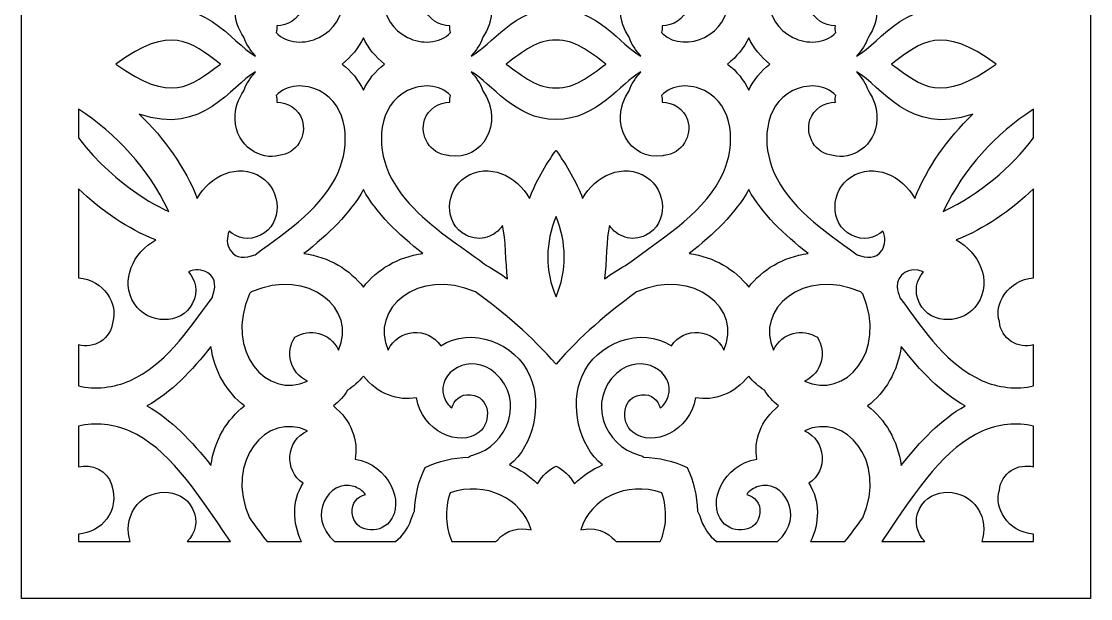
# Model space of a CAD drawing. Header units: millimetres. Extents: x -515 to 516, y -332 to 332.
# Drawn here: x 215.7 to 515.7, y -332.3 to -170.4 of the extents above; entities that cross this region are included whole.
import ezdxf

# ---------------------------------------------------------------- set-up
doc = ezdxf.new("R2010")
doc.units = ezdxf.units.MM
doc.header["$MEASUREMENT"] = 0
doc.layers.add('layer 1', color=7, linetype='Continuous')

msp = doc.modelspace()

# ---------------------------------------------------------------- linework, layer by layer
at = {"layer": 'layer 1'}
for points, knots in [([(515.6899, -332.3167), (515.6899, -332.3167), (515.6899, -32.3183), (515.6899, -32.3183), (515.6899, -32.3183), (515.6899, -32.3183), (215.7091, -32.3183), (215.7091, -32.3183), (215.7091, -32.3183), (215.7091, -45.7305), (215.7091, -320.7667), (215.7091, -332.3167), (215.7091, -332.3167), (215.7091, -332.3167), (515.6899, -332.3167), (515.6899, -332.3167)], [0, 0, 0, 0, 0.2, 0.2, 0.2, 0.2, 0.4, 0.4, 0.4, 0.4, 0.6, 0.6, 0.6, 0.6, 1, 1, 1, 1]), ([(340.2858, -150.6011), (346.9213, -154.8376), (354.7869, -150.8268), (358.2381, -144.6215), (358.2381, -144.6215), (360.0868, -149.2853), (362.6313, -153.8078), (365.703, -158.0801), (365.703, -158.0801), (365.703, -158.0801), (365.703, -158.0836), (365.703, -158.0836), (365.703, -158.0836), (365.703, -158.0836), (365.703, -158.0836), (365.703, -158.0836), (365.703, -158.0836), (365.703, -158.0836), (365.7101, -158.0836), (365.7101, -158.0836), (365.7101, -158.0836), (365.7101, -158.0836), (365.7101, -158.0836), (365.7101, -158.0836), (365.7101, -158.0836), (368.7818, -153.8078), (371.3263, -149.2853), (373.175, -144.6215), (373.175, -144.6215), (376.6263, -150.8268), (384.4918, -154.8376), (391.1343, -150.6011), (391.1343, -150.6011), (396.7506, -147.0135), (397.3762, -137.4637), (390.9375, -134.2817), (390.9375, -134.2817), (386.8817, -132.2742), (382.7627, -133.9429), (380.6891, -137.0223), (380.6891, -137.0223), (379.8175, -133.2969), (379.8596, -126.5701), (379.3395, -122.0047), (379.3395, -122.0047), (381.1881, -123.4583), (383.1633, -124.7425), (385.2299, -125.8116), (385.2299, -125.8116), (397.0598, -134.5179), (407.8425, -141.0444), (412.6785, -151.9135), (412.6785, -151.9135), (416.0454, -159.4873), (415.7854, -170.6319), (407.3786, -174.8543), (407.3786, -174.8543), (403.7094, -176.696), (398.8031, -176.7522), (395.647, -173.8632), (395.647, -173.8632), (395.5205, -173.7465), (395.401, -173.62), (395.2885, -173.4963), (395.2885, -173.4963), (395.4994, -172.9424), (395.5837, -172.3077), (395.4572, -171.6195), (395.4572, -171.6195), (398.5781, -171.5169), (401.5374, -169.7885), (402.5847, -166.6275), (402.5847, -166.6275), (404.0187, -162.299), (401.0805, -157.089), (396.0898, -156.6968), (396.0898, -156.6968), (395.9493, -156.6476), (395.7946, -156.6019), (395.6259, -156.5738), (395.6259, -156.5738), (386.474, -155.0674), (380.0635, -165.6504), (386.2069, -174.8051), (386.2069, -174.8051), (386.9379, -176.7768), (388.0837, -178.5551), (389.5317, -180.0861), (389.5317, -180.0861), (383.6694, -176.9813), (377.5963, -166.825), (365.7101, -166.709), (365.7101, -166.709), (354.0137, -166.709), (347.6664, -177.0242), (341.8814, -180.0861), (341.8814, -180.0861), (343.3294, -178.5551), (344.4752, -176.7768), (345.2132, -174.8051), (345.2132, -174.8051), (351.3567, -165.6504), (344.9391, -155.0674), (335.7872, -156.5738), (335.7872, -156.5738), (335.6185, -156.6019), (335.4709, -156.6476), (335.3233, -156.6968), (335.3233, -156.6968), (330.3467, -157.0848), (327.3945, -162.2884), (328.8354, -166.6275), (328.8354, -166.6275), (329.8828, -169.7885), (332.835, -171.5169), (335.9559, -171.6195), (335.9559, -171.6195), (335.8294, -172.3077), (335.9137, -172.9424), (336.1316, -173.4963), (336.1316, -173.4963), (333.0529, -176.717), (327.9146, -176.8014), (324.0346, -174.8543), (324.0346, -174.8543), (315.6278, -170.6319), (315.3677, -159.4873), (318.7346, -151.9135), (318.7346, -151.9135), (323.5847, -141.0092), (334.4517, -134.444), (346.1832, -125.8116), (346.1832, -125.8116), (348.2568, -124.7425), (350.225, -123.4583), (352.0807, -122.0047), (352.0807, -122.0047), (351.5535, -126.5701), (351.5956, -133.2969), (350.724, -137.0223), (350.724, -137.0223), (348.6575, -133.9429), (344.5384, -132.2742), (340.4756, -134.2817), (340.4756, -134.2817), (334.044, -137.4637), (334.6696, -147.0135), (340.2858, -150.6011)], [0, 0, 0, 0, 0.02631579, 0.02631579, 0.02631579, 0.02631579, 0.05263158, 0.05263158, 0.05263158, 0.05263158, 0.07894737, 0.07894737, 0.07894737, 0.07894737, 0.10526316, 0.10526316, 0.10526316, 0.10526316, 0.13157895, 0.13157895, 0.13157895, 0.13157895, 0.15789474, 0.15789474, 0.15789474, 0.15789474, 0.18421053, 0.18421053, 0.18421053, 0.18421053, 0.21052632, 0.21052632, 0.21052632, 0.21052632, 0.23684211, 0.23684211, 0.23684211, 0.23684211, 0.26315789, 0.26315789, 0.26315789, 0.26315789, 0.28947368, 0.28947368, 0.28947368, 0.28947368, 0.31578947, 0.31578947, 0.31578947, 0.31578947, 0.34210526, 0.34210526, 0.34210526, 0.34210526, 0.36842105, 0.36842105, 0.36842105, 0.36842105, 0.39473684, 0.39473684, 0.39473684, 0.39473684, 0.42105263, 0.42105263, 0.42105263, 0.42105263, 0.44736842, 0.44736842, 0.44736842, 0.44736842, 0.47368421, 0.47368421, 0.47368421, 0.47368421, 0.5, 0.5, 0.5, 0.5, 0.52631579, 0.52631579, 0.52631579, 0.52631579, 0.55263158, 0.55263158, 0.55263158, 0.55263158, 0.57894737, 0.57894737, 0.57894737, 0.57894737, 0.60526316, 0.60526316, 0.60526316, 0.60526316, 0.63157895, 0.63157895, 0.63157895, 0.63157895, 0.65789474, 0.65789474, 0.65789474, 0.65789474, 0.68421053, 0.68421053, 0.68421053, 0.68421053, 0.71052632, 0.71052632, 0.71052632, 0.71052632, 0.73684211, 0.73684211, 0.73684211, 0.73684211, 0.76315789, 0.76315789, 0.76315789, 0.76315789, 0.78947368, 0.78947368, 0.78947368, 0.78947368, 0.81578947, 0.81578947, 0.81578947, 0.81578947, 0.84210526, 0.84210526, 0.84210526, 0.84210526, 0.86842105, 0.86842105, 0.86842105, 0.86842105, 0.89473684, 0.89473684, 0.89473684, 0.89473684, 0.92105263, 0.92105263, 0.92105263, 0.92105263, 0.94736842, 0.94736842, 0.94736842, 0.94736842, 1, 1, 1, 1]), ([(282.823, -134.2817), (279.5474, -132.6587), (276.2297, -133.4382), (273.9804, -135.4176), (273.9804, -135.4176), (273.3196, -133.6322), (273.1931, -131.7203), (274.3388, -130.0164), (274.3388, -130.0164), (275.9907, -127.5366), (278.5844, -127.7798), (281.2625, -128.8166), (281.2625, -128.8166), (291.2087, -135.9574), (300.2762, -142.2752), (304.564, -151.9135), (304.564, -151.9135), (307.9309, -159.4873), (307.6708, -170.6319), (299.264, -174.8543), (299.264, -174.8543), (295.3558, -176.819), (290.2316, -176.696), (287.1669, -173.4963), (287.1669, -173.4963), (287.3848, -172.9389), (287.4692, -172.3077), (287.3427, -171.6195), (287.3427, -171.6195), (290.4566, -171.5169), (293.4158, -169.7885), (294.4631, -166.6275), (294.4631, -166.6275), (295.9041, -162.2884), (292.9589, -157.0918), (287.9753, -156.6968), (287.9753, -156.6968), (283.1814, -155.078), (275.8149, -159.1872), (275.6673, -166.832), (275.6673, -166.832), (275.6111, -169.8876), (276.553, -172.5228), (278.0924, -174.8051), (278.0924, -174.8051), (278.8234, -176.7733), (279.9691, -178.5551), (281.4171, -180.0826), (281.4171, -180.0826), (274.3459, -176.3431), (266.8388, -161.9426), (248.76, -168.2927), (248.76, -168.2927), (255.9296, -161.3641), (261.6583, -153.2223), (265.0604, -144.6215), (265.0604, -144.6215), (268.5117, -150.8268), (276.3773, -154.8376), (283.0127, -150.6011), (283.0127, -150.6011), (288.629, -147.0135), (289.2616, -137.4637), (282.823, -134.2817)], [0, 0, 0, 0, 0.05882353, 0.05882353, 0.05882353, 0.05882353, 0.11764706, 0.11764706, 0.11764706, 0.11764706, 0.17647059, 0.17647059, 0.17647059, 0.17647059, 0.23529412, 0.23529412, 0.23529412, 0.23529412, 0.29411765, 0.29411765, 0.29411765, 0.29411765, 0.35294118, 0.35294118, 0.35294118, 0.35294118, 0.41176471, 0.41176471, 0.41176471, 0.41176471, 0.47058824, 0.47058824, 0.47058824, 0.47058824, 0.52941176, 0.52941176, 0.52941176, 0.52941176, 0.58823529, 0.58823529, 0.58823529, 0.58823529, 0.64705882, 0.64705882, 0.64705882, 0.64705882, 0.70588235, 0.70588235, 0.70588235, 0.70588235, 0.76470588, 0.76470588, 0.76470588, 0.76470588, 0.82352941, 0.82352941, 0.82352941, 0.82352941, 0.88235294, 0.88235294, 0.88235294, 0.88235294, 1, 1, 1, 1]), ([(448.4004, -150.6011), (455.0429, -154.8376), (462.9014, -150.8268), (466.3597, -144.6215), (466.3597, -144.6215), (469.7548, -153.2223), (475.4905, -161.3641), (482.6602, -168.2927), (482.6602, -168.2927), (464.5743, -161.9426), (457.0673, -176.3431), (449.996, -180.0826), (449.996, -180.0826), (451.444, -178.5551), (452.5967, -176.7733), (453.3278, -174.8051), (453.3278, -174.8051), (454.8601, -172.5228), (455.802, -169.8876), (455.7458, -166.832), (455.7458, -166.832), (455.5982, -159.1872), (448.2317, -155.078), (443.4378, -156.6968), (443.4378, -156.6968), (438.4612, -157.0918), (435.509, -162.2884), (436.95, -166.6275), (436.95, -166.6275), (437.9973, -169.7885), (440.9566, -171.5169), (444.0704, -171.6195), (444.0704, -171.6195), (443.951, -172.3077), (444.0283, -172.9389), (444.2462, -173.4963), (444.2462, -173.4963), (441.1885, -176.696), (436.0573, -176.819), (432.1491, -174.8543), (432.1491, -174.8543), (423.7423, -170.6319), (423.4822, -159.4873), (426.8562, -151.9135), (426.8562, -151.9135), (431.1369, -142.2752), (440.2044, -135.9574), (450.1506, -128.8166), (450.1506, -128.8166), (452.8709, -127.7657), (455.4295, -127.5436), (457.0813, -130.0164), (457.0813, -130.0164), (458.22, -131.7203), (458.1005, -133.6322), (457.4328, -135.4176), (457.4328, -135.4176), (455.1905, -133.4382), (451.8657, -132.6587), (448.5902, -134.2817), (448.5902, -134.2817), (442.1585, -137.4637), (442.7841, -147.0135), (448.4004, -150.6011)], [0, 0, 0, 0, 0.05882353, 0.05882353, 0.05882353, 0.05882353, 0.11764706, 0.11764706, 0.11764706, 0.11764706, 0.17647059, 0.17647059, 0.17647059, 0.17647059, 0.23529412, 0.23529412, 0.23529412, 0.23529412, 0.29411765, 0.29411765, 0.29411765, 0.29411765, 0.35294118, 0.35294118, 0.35294118, 0.35294118, 0.41176471, 0.41176471, 0.41176471, 0.41176471, 0.47058824, 0.47058824, 0.47058824, 0.47058824, 0.52941176, 0.52941176, 0.52941176, 0.52941176, 0.58823529, 0.58823529, 0.58823529, 0.58823529, 0.64705882, 0.64705882, 0.64705882, 0.64705882, 0.70588235, 0.70588235, 0.70588235, 0.70588235, 0.76470588, 0.76470588, 0.76470588, 0.76470588, 0.82352941, 0.82352941, 0.82352941, 0.82352941, 0.88235294, 0.88235294, 0.88235294, 0.88235294, 1, 1, 1, 1]), ([(271.5413, -182.3192), (263.0501, -188.6658), (257.6799, -193.5552), (242.244, -182.3192), (242.244, -182.3192), (257.6799, -171.0832), (263.0501, -175.9691), (271.5413, -182.3192)], [0, 0, 0, 0, 0.33333333, 0.33333333, 0.33333333, 0.33333333, 1, 1, 1, 1]), ([(489.1762, -182.3192), (473.7332, -193.5552), (468.363, -188.6658), (459.8719, -182.3192), (459.8719, -182.3192), (468.363, -175.9691), (473.7332, -171.0832), (489.1762, -182.3192)], [0, 0, 0, 0, 0.33333333, 0.33333333, 0.33333333, 0.33333333, 1, 1, 1, 1]), ([(311.6493, -189.692), (310.3278, -186.8488), (308.2261, -184.2698), (305.7378, -182.3192), (305.7378, -182.3192), (308.2261, -180.3687), (310.3278, -177.7862), (311.6493, -174.9464), (311.6493, -174.9464), (312.9708, -177.7862), (315.0725, -180.3687), (317.5608, -182.3192), (317.5608, -182.3192), (315.0725, -184.2698), (312.9708, -186.8488), (311.6493, -189.692)], [0, 0, 0, 0, 0.2, 0.2, 0.2, 0.2, 0.4, 0.4, 0.4, 0.4, 0.6, 0.6, 0.6, 0.6, 1, 1, 1, 1]), ([(365.703, -175.6022), (371.003, -175.539), (374.8338, -178.6992), (379.6558, -182.3192), (379.6558, -182.3192), (374.8338, -185.9385), (371.003, -189.0995), (365.703, -189.0362), (365.703, -189.0362), (360.4172, -189.0995), (356.5863, -185.9385), (351.7573, -182.3192), (351.7573, -182.3192), (356.5863, -178.6992), (360.4172, -175.539), (365.703, -175.6022)], [0, 0, 0, 0, 0.2, 0.2, 0.2, 0.2, 0.4, 0.4, 0.4, 0.4, 0.6, 0.6, 0.6, 0.6, 1, 1, 1, 1]), ([(413.8594, -182.3192), (416.3407, -180.3687), (418.4424, -177.7862), (419.7638, -174.9464), (419.7638, -174.9464), (421.0853, -177.7862), (423.194, -180.3687), (425.6753, -182.3192), (425.6753, -182.3192), (423.194, -184.2698), (421.0853, -186.8488), (419.7638, -189.692), (419.7638, -189.692), (418.4424, -186.8488), (416.3407, -184.2698), (413.8594, -182.3192)], [0, 0, 0, 0, 0.2, 0.2, 0.2, 0.2, 0.4, 0.4, 0.4, 0.4, 0.6, 0.6, 0.6, 0.6, 1, 1, 1, 1]), ([(283.0127, -214.0373), (276.3773, -209.8009), (268.5117, -213.8117), (265.0604, -220.0135), (265.0604, -220.0135), (261.6583, -211.4162), (255.9296, -203.2744), (248.76, -196.3458), (248.76, -196.3458), (266.8388, -202.6959), (274.3459, -188.2954), (281.4171, -184.5524), (281.4171, -184.5524), (279.9691, -186.0833), (278.8234, -187.861), (278.0924, -189.8333), (278.0924, -189.8333), (276.553, -192.1157), (275.6111, -194.7509), (275.6673, -197.8022), (275.6673, -197.8022), (275.8149, -205.4506), (283.1814, -209.557), (287.9753, -207.9417), (287.9753, -207.9417), (292.9589, -207.5467), (295.9041, -202.35), (294.4631, -198.011), (294.4631, -198.011), (293.4158, -194.85), (290.4566, -193.1215), (287.3427, -193.0189), (287.3427, -193.0189), (287.4692, -192.3308), (287.3848, -191.696), (287.1669, -191.1386), (287.1669, -191.1386), (290.2316, -187.9425), (295.3558, -187.8188), (299.264, -189.7841), (299.264, -189.7841), (307.6708, -194.0065), (307.9309, -205.1511), (304.564, -212.7215), (304.564, -212.7215), (300.2762, -222.3626), (291.2087, -228.681), (281.2625, -235.8212), (281.2625, -235.8212), (278.5422, -236.8728), (275.9907, -237.0914), (274.3388, -234.622), (274.3388, -234.622), (273.1931, -232.9182), (273.3196, -231.0063), (273.9804, -229.2174), (273.9804, -229.2174), (276.2297, -231.2003), (279.5474, -231.9763), (282.823, -230.3568), (282.823, -230.3568), (289.2616, -227.1747), (288.629, -217.625), (283.0127, -214.0373)], [0, 0, 0, 0, 0.05882353, 0.05882353, 0.05882353, 0.05882353, 0.11764706, 0.11764706, 0.11764706, 0.11764706, 0.17647059, 0.17647059, 0.17647059, 0.17647059, 0.23529412, 0.23529412, 0.23529412, 0.23529412, 0.29411765, 0.29411765, 0.29411765, 0.29411765, 0.35294118, 0.35294118, 0.35294118, 0.35294118, 0.41176471, 0.41176471, 0.41176471, 0.41176471, 0.47058824, 0.47058824, 0.47058824, 0.47058824, 0.52941176, 0.52941176, 0.52941176, 0.52941176, 0.58823529, 0.58823529, 0.58823529, 0.58823529, 0.64705882, 0.64705882, 0.64705882, 0.64705882, 0.70588235, 0.70588235, 0.70588235, 0.70588235, 0.76470588, 0.76470588, 0.76470588, 0.76470588, 0.82352941, 0.82352941, 0.82352941, 0.82352941, 0.88235294, 0.88235294, 0.88235294, 0.88235294, 1, 1, 1, 1]), ([(391.1343, -214.0373), (384.4918, -209.8009), (376.6263, -213.8117), (373.175, -220.0135), (373.175, -220.0135), (371.3263, -215.3497), (368.7818, -210.8307), (365.7101, -206.5549), (365.7101, -206.5549), (365.7101, -206.5549), (365.7101, -206.5513), (365.7101, -206.5513), (365.7101, -206.5513), (365.7101, -206.5513), (365.703, -206.5549), (365.703, -206.5549), (365.703, -206.5549), (365.703, -206.5549), (365.703, -206.5549), (365.703, -206.5549), (365.703, -206.5549), (365.703, -206.5549), (365.703, -206.5549), (365.703, -206.5549), (365.703, -206.5549), (362.6313, -210.8307), (360.0868, -215.3497), (358.2381, -220.0135), (358.2381, -220.0135), (354.7869, -213.8117), (346.9213, -209.8009), (340.2858, -214.0373), (340.2858, -214.0373), (334.6696, -217.6215), (334.044, -227.1747), (340.4756, -230.3568), (340.4756, -230.3568), (344.5384, -232.3643), (348.6575, -230.6956), (350.724, -227.6119), (350.724, -227.6119), (351.5956, -231.3409), (351.5535, -238.0684), (352.0807, -242.6338), (352.0807, -242.6338), (350.225, -241.1802), (348.2568, -239.896), (346.1832, -238.8268), (346.1832, -238.8268), (343.4067, -236.7849), (340.6162, -234.7668), (337.8256, -232.7488), (337.8256, -232.7488), (330.3607, -227.3652), (322.5725, -221.3504), (318.7346, -212.7215), (318.7346, -212.7215), (315.3677, -205.1511), (315.6278, -194.0065), (324.0346, -189.7841), (324.0346, -189.7841), (327.9216, -187.83), (333.0529, -187.9249), (336.1316, -191.1386), (336.1316, -191.1386), (335.9137, -191.696), (335.8294, -192.3308), (335.9559, -193.0154), (335.9559, -193.0154), (332.835, -193.1215), (329.8828, -194.85), (328.8354, -198.011), (328.8354, -198.011), (327.4015, -202.336), (330.3326, -207.5467), (335.3233, -207.9417), (335.3233, -207.9417), (335.4709, -207.9909), (335.6185, -208.0366), (335.7872, -208.0647), (335.7872, -208.0647), (344.9391, -209.571), (351.3567, -198.988), (345.2132, -189.8333), (345.2132, -189.8333), (344.4752, -187.861), (343.3294, -186.0833), (341.8814, -184.5524), (341.8814, -184.5524), (347.7507, -187.6564), (353.8239, -197.8135), (365.7101, -197.9294), (365.7101, -197.9294), (365.7101, -197.9294), (365.7101, -197.9294), (365.7101, -197.9294), (365.7101, -197.9294), (377.5963, -197.81), (383.6694, -187.6564), (389.5317, -184.5524), (389.5317, -184.5524), (388.0837, -186.0833), (386.9379, -187.861), (386.2069, -189.8333), (386.2069, -189.8333), (380.0635, -198.988), (386.474, -209.571), (395.6259, -208.0647), (395.6259, -208.0647), (395.7946, -208.0366), (395.9493, -207.9909), (396.0898, -207.9417), (396.0898, -207.9417), (401.0735, -207.5502), (404.0187, -202.3465), (402.5847, -198.011), (402.5847, -198.011), (401.5374, -194.85), (398.5781, -193.1215), (395.4572, -193.0154), (395.4572, -193.0154), (395.5837, -192.3308), (395.4994, -191.696), (395.2885, -191.1386), (395.2885, -191.1386), (398.3532, -187.939), (403.4704, -187.8188), (407.3786, -189.7841), (407.3786, -189.7841), (415.7854, -194.0065), (416.0454, -205.1511), (412.6785, -212.7215), (412.6785, -212.7215), (407.8425, -223.5941), (397.0739, -230.1101), (385.2299, -238.8268), (385.2299, -238.8268), (383.1633, -239.896), (381.1881, -241.1802), (379.3395, -242.6338), (379.3395, -242.6338), (379.8596, -238.0684), (379.8175, -231.3409), (380.6891, -227.6119), (380.6891, -227.6119), (382.7627, -230.6956), (386.8817, -232.3643), (390.9375, -230.3568), (390.9375, -230.3568), (397.3762, -227.1747), (396.7506, -217.6215), (391.1343, -214.0373)], [0, 0, 0, 0, 0.02564103, 0.02564103, 0.02564103, 0.02564103, 0.05128205, 0.05128205, 0.05128205, 0.05128205, 0.07692308, 0.07692308, 0.07692308, 0.07692308, 0.1025641, 0.1025641, 0.1025641, 0.1025641, 0.12820513, 0.12820513, 0.12820513, 0.12820513, 0.15384615, 0.15384615, 0.15384615, 0.15384615, 0.17948718, 0.17948718, 0.17948718, 0.17948718, 0.20512821, 0.20512821, 0.20512821, 0.20512821, 0.23076923, 0.23076923, 0.23076923, 0.23076923, 0.25641026, 0.25641026, 0.25641026, 0.25641026, 0.28205128, 0.28205128, 0.28205128, 0.28205128, 0.30769231, 0.30769231, 0.30769231, 0.30769231, 0.33333333, 0.33333333, 0.33333333, 0.33333333, 0.35897436, 0.35897436, 0.35897436, 0.35897436, 0.38461538, 0.38461538, 0.38461538, 0.38461538, 0.41025641, 0.41025641, 0.41025641, 0.41025641, 0.43589744, 0.43589744, 0.43589744, 0.43589744, 0.46153846, 0.46153846, 0.46153846, 0.46153846, 0.48717949, 0.48717949, 0.48717949, 0.48717949, 0.51282051, 0.51282051, 0.51282051, 0.51282051, 0.53846154, 0.53846154, 0.53846154, 0.53846154, 0.56410256, 0.56410256, 0.56410256, 0.56410256, 0.58974359, 0.58974359, 0.58974359, 0.58974359, 0.61538462, 0.61538462, 0.61538462, 0.61538462, 0.64102564, 0.64102564, 0.64102564, 0.64102564, 0.66666667, 0.66666667, 0.66666667, 0.66666667, 0.69230769, 0.69230769, 0.69230769, 0.69230769, 0.71794872, 0.71794872, 0.71794872, 0.71794872, 0.74358974, 0.74358974, 0.74358974, 0.74358974, 0.76923077, 0.76923077, 0.76923077, 0.76923077, 0.79487179, 0.79487179, 0.79487179, 0.79487179, 0.82051282, 0.82051282, 0.82051282, 0.82051282, 0.84615385, 0.84615385, 0.84615385, 0.84615385, 0.87179487, 0.87179487, 0.87179487, 0.87179487, 0.8974359, 0.8974359, 0.8974359, 0.8974359, 0.92307692, 0.92307692, 0.92307692, 0.92307692, 0.94871795, 0.94871795, 0.94871795, 0.94871795, 1, 1, 1, 1]), ([(448.5902, -230.3568), (451.8657, -231.9763), (455.1905, -231.2003), (457.4328, -229.2174), (457.4328, -229.2174), (458.1005, -231.0063), (458.22, -232.9182), (457.0813, -234.622), (457.0813, -234.622), (455.4154, -237.1054), (452.8287, -236.8552), (450.1506, -235.8212), (450.1506, -235.8212), (440.2044, -228.681), (431.1369, -222.3626), (426.8562, -212.7215), (426.8562, -212.7215), (423.4822, -205.1511), (423.7423, -194.0065), (432.1491, -189.7841), (432.1491, -189.7841), (436.0573, -187.8188), (441.1885, -187.9425), (444.2462, -191.1386), (444.2462, -191.1386), (444.0283, -191.696), (443.951, -192.3308), (444.0704, -193.0189), (444.0704, -193.0189), (440.9566, -193.1215), (437.9973, -194.85), (436.95, -198.011), (436.95, -198.011), (435.509, -202.35), (438.4612, -207.5467), (443.4378, -207.9417), (443.4378, -207.9417), (448.2317, -209.557), (455.5982, -205.4506), (455.7458, -197.8022), (455.7458, -197.8022), (455.802, -194.7509), (454.8601, -192.1157), (453.3278, -189.8333), (453.3278, -189.8333), (452.5967, -187.861), (451.444, -186.0833), (449.996, -184.5524), (449.996, -184.5524), (457.0673, -188.2954), (464.5743, -202.6959), (482.6602, -196.3458), (482.6602, -196.3458), (475.4905, -203.2744), (469.7548, -211.4162), (466.3597, -220.0135), (466.3597, -220.0135), (462.9014, -213.8117), (455.0429, -209.8009), (448.4004, -214.0373), (448.4004, -214.0373), (442.7841, -217.625), (442.1585, -227.1747), (448.5902, -230.3568)], [0, 0, 0, 0, 0.05882353, 0.05882353, 0.05882353, 0.05882353, 0.11764706, 0.11764706, 0.11764706, 0.11764706, 0.17647059, 0.17647059, 0.17647059, 0.17647059, 0.23529412, 0.23529412, 0.23529412, 0.23529412, 0.29411765, 0.29411765, 0.29411765, 0.29411765, 0.35294118, 0.35294118, 0.35294118, 0.35294118, 0.41176471, 0.41176471, 0.41176471, 0.41176471, 0.47058824, 0.47058824, 0.47058824, 0.47058824, 0.52941176, 0.52941176, 0.52941176, 0.52941176, 0.58823529, 0.58823529, 0.58823529, 0.58823529, 0.64705882, 0.64705882, 0.64705882, 0.64705882, 0.70588235, 0.70588235, 0.70588235, 0.70588235, 0.76470588, 0.76470588, 0.76470588, 0.76470588, 0.82352941, 0.82352941, 0.82352941, 0.82352941, 0.88235294, 0.88235294, 0.88235294, 0.88235294, 1, 1, 1, 1]), ([(231.7074, -195.0053), (242.5251, -201.9585), (251.2131, -211.6594), (256.9067, -223.2982), (256.9067, -223.2982), (256.9699, -223.4247), (257.0262, -223.5519), (257.0683, -223.6756), (257.0683, -223.6756), (256.1757, -223.379), (242.5533, -217.244), (231.7074, -203.0516), (231.7074, -203.0516), (231.7074, -203.0516), (231.7074, -195.0053), (231.7074, -195.0053)], [0, 0, 0, 0, 0.2, 0.2, 0.2, 0.2, 0.4, 0.4, 0.4, 0.4, 0.6, 0.6, 0.6, 0.6, 1, 1, 1, 1]), ([(474.5064, -223.2982), (480.2, -211.6594), (488.888, -201.9585), (499.7058, -195.0089), (499.7058, -195.0089), (499.7058, -195.0089), (499.7058, -203.0551), (499.7058, -203.0551), (499.7058, -203.0551), (493.1125, -211.6847), (484.6143, -218.68), (474.7314, -223.5203), (474.7314, -223.5203), (474.6048, -223.5835), (474.4713, -223.6327), (474.3448, -223.6756), (474.3448, -223.6756), (474.3869, -223.5519), (474.4432, -223.4247), (474.5064, -223.2982)], [0, 0, 0, 0, 0.16666667, 0.16666667, 0.16666667, 0.16666667, 0.33333333, 0.33333333, 0.33333333, 0.33333333, 0.5, 0.5, 0.5, 0.5, 0.66666667, 0.66666667, 0.66666667, 0.66666667, 1, 1, 1, 1]), ([(231.7074, -261.1365), (235.9811, -262.3466), (240.9436, -259.4502), (241.3302, -254.5854), (241.3302, -254.5854), (242.9117, -249.9005), (239.0176, -242.7814), (231.7074, -242.3196), (231.7074, -242.3196), (231.7074, -242.3196), (231.7074, -217.3143), (231.7074, -217.3143), (231.7074, -217.3143), (238.1882, -223.5695), (245.6039, -228.5826), (253.4062, -231.6691), (253.4062, -231.6691), (247.1995, -235.1232), (243.1929, -242.9867), (247.4244, -249.6256), (247.4244, -249.6256), (251.0163, -255.2384), (260.5618, -255.8696), (263.746, -249.4352), (263.746, -249.4352), (265.3697, -246.154), (264.5895, -242.8384), (262.6073, -240.5911), (262.6073, -240.5911), (264.3927, -239.9276), (266.3046, -239.8046), (268.0127, -240.9433), (268.0127, -240.9433), (270.4869, -242.598), (270.2549, -245.1769), (269.2076, -247.8761), (269.2076, -247.8761), (262.0731, -257.8209), (255.7539, -266.887), (246.117, -271.1731), (246.117, -271.1731), (241.8222, -273.0817), (236.3817, -273.8192), (231.7074, -272.5737), (231.7074, -272.5737), (231.7074, -272.5737), (231.7074, -261.1365), (231.7074, -261.1365)], [0, 0, 0, 0, 0.07692308, 0.07692308, 0.07692308, 0.07692308, 0.15384615, 0.15384615, 0.15384615, 0.15384615, 0.23076923, 0.23076923, 0.23076923, 0.23076923, 0.30769231, 0.30769231, 0.30769231, 0.30769231, 0.38461538, 0.38461538, 0.38461538, 0.38461538, 0.46153846, 0.46153846, 0.46153846, 0.46153846, 0.53846154, 0.53846154, 0.53846154, 0.53846154, 0.61538462, 0.61538462, 0.61538462, 0.61538462, 0.69230769, 0.69230769, 0.69230769, 0.69230769, 0.76923077, 0.76923077, 0.76923077, 0.76923077, 0.84615385, 0.84615385, 0.84615385, 0.84615385, 1, 1, 1, 1]), ([(294.9622, -235.5147), (301.7453, -230.1522), (307.959, -224.2471), (311.6493, -217.5441), (311.6493, -217.5441), (315.3466, -224.2471), (321.5463, -230.1522), (328.3364, -235.5112), (328.3364, -235.5112), (321.2792, -236.4208), (315.4099, -240.0091), (311.6493, -244.9337), (311.6493, -244.9337), (307.9098, -240.0337), (302.0265, -236.4074), (294.9622, -235.5147)], [0, 0, 0, 0, 0.2, 0.2, 0.2, 0.2, 0.4, 0.4, 0.4, 0.4, 0.6, 0.6, 0.6, 0.6, 1, 1, 1, 1]), ([(403.0768, -235.5112), (409.8669, -230.1522), (416.0736, -224.2471), (419.7638, -217.5441), (419.7638, -217.5441), (423.4611, -224.2471), (429.6678, -230.1522), (436.4579, -235.5147), (436.4579, -235.5147), (429.3867, -236.4074), (423.5103, -240.0337), (419.7638, -244.9337), (419.7638, -244.9337), (416.0033, -240.0091), (410.141, -236.4208), (403.0768, -235.5112)], [0, 0, 0, 0, 0.2, 0.2, 0.2, 0.2, 0.4, 0.4, 0.4, 0.4, 0.6, 0.6, 0.6, 0.6, 1, 1, 1, 1]), ([(462.2055, -247.8761), (461.833, -246.9096), (461.5588, -245.8897), (461.4183, -244.8775), (461.4183, -244.8775), (461.3901, -241.3707), (464.6306, -239.0384), (468.8058, -240.5911), (468.8058, -240.5911), (466.8236, -242.8384), (466.0504, -246.154), (467.6671, -249.4352), (467.6671, -249.4352), (470.8513, -255.8696), (480.4039, -255.2384), (483.9887, -249.6256), (483.9887, -249.6256), (488.2272, -242.9867), (484.2136, -235.1232), (478.0069, -231.6691), (478.0069, -231.6691), (485.8092, -228.5826), (493.2179, -223.5695), (499.7058, -217.3178), (499.7058, -217.3178), (499.7058, -217.3178), (499.7058, -242.3196), (499.7058, -242.3196), (499.7058, -242.3196), (492.4025, -242.7814), (488.5014, -249.9005), (490.0829, -254.5854), (490.0829, -254.5854), (490.4695, -259.4467), (495.4321, -262.3466), (499.7058, -261.14), (499.7058, -261.14), (499.7058, -261.14), (499.7058, -272.5773), (499.7058, -272.5773), (499.7058, -272.5773), (495.0314, -273.8192), (489.5979, -273.0817), (485.3031, -271.1731), (485.3031, -271.1731), (475.6662, -266.887), (469.3471, -257.8209), (462.2055, -247.8761)], [0, 0, 0, 0, 0.07692308, 0.07692308, 0.07692308, 0.07692308, 0.15384615, 0.15384615, 0.15384615, 0.15384615, 0.23076923, 0.23076923, 0.23076923, 0.23076923, 0.30769231, 0.30769231, 0.30769231, 0.30769231, 0.38461538, 0.38461538, 0.38461538, 0.38461538, 0.46153846, 0.46153846, 0.46153846, 0.46153846, 0.53846154, 0.53846154, 0.53846154, 0.53846154, 0.61538462, 0.61538462, 0.61538462, 0.61538462, 0.69230769, 0.69230769, 0.69230769, 0.69230769, 0.76923077, 0.76923077, 0.76923077, 0.76923077, 0.84615385, 0.84615385, 0.84615385, 0.84615385, 1, 1, 1, 1]), ([(365.703, -247.6849), (362.5821, -240.3585), (362.7086, -232.1984), (365.703, -225.0618), (365.703, -225.0618), (368.7115, -232.1984), (368.831, -240.3585), (365.703, -247.6849)], [0, 0, 0, 0, 0.33333333, 0.33333333, 0.33333333, 0.33333333, 1, 1, 1, 1]), ([(296.0166, -271.2862), (284.5732, -276.652), (272.6519, -262.9359), (279.6739, -246.821), (279.6739, -246.821), (279.7442, -246.7184), (279.8215, -246.613), (279.8989, -246.5068), (279.8989, -246.5068), (280.0043, -246.4295), (280.1097, -246.3557), (280.2152, -246.2812), (280.2152, -246.2812), (296.3259, -239.2612), (310.0396, -251.1812), (304.6764, -262.6289), (304.6764, -262.6289), (302.3498, -257.5207), (296.4524, -256.3883), (292.3825, -258.9919), (292.3825, -258.9919), (289.7747, -263.063), (290.9135, -268.9614), (296.0166, -271.2862)], [0, 0, 0, 0, 0.14285714, 0.14285714, 0.14285714, 0.14285714, 0.28571429, 0.28571429, 0.28571429, 0.28571429, 0.42857143, 0.42857143, 0.42857143, 0.42857143, 0.57142857, 0.57142857, 0.57142857, 0.57142857, 0.71428571, 0.71428571, 0.71428571, 0.71428571, 1, 1, 1, 1]), ([(378.7842, -294.8092), (375.832, -296.0652), (373.1961, -297.8043), (370.8835, -300.0833), (370.8835, -300.0833), (369.548, -297.7374), (367.7063, -296.111), (365.7101, -295.1514), (365.7101, -295.1514), (365.7101, -295.1514), (365.703, -295.1514), (365.703, -295.1514), (365.703, -295.1514), (365.703, -295.1514), (365.703, -295.1514), (365.703, -295.1514), (365.703, -295.1514), (363.7138, -296.111), (361.8652, -297.7374), (360.5296, -300.0833), (360.5296, -300.0833), (358.2171, -297.8043), (355.5811, -296.0652), (352.636, -294.8092), (352.636, -294.8092), (359.4823, -289.4224), (361.7949, -277.8302), (358.4771, -270.0619), (358.4771, -270.0619), (354.3159, -260.3078), (341.8463, -255.9054), (333.3481, -261.3446), (333.3481, -261.3446), (329.7211, -256.0847), (321.476, -256.3532), (318.6222, -262.6253), (318.6222, -262.6253), (313.2379, -251.1355), (327.0219, -239.2788), (343.0834, -246.2812), (343.0834, -246.2812), (351.0755, -251.9677), (358.9551, -258.812), (365.703, -266.5237), (365.703, -266.5237), (365.703, -266.5237), (365.703, -266.527), (365.703, -266.527), (365.703, -266.527), (365.703, -266.527), (365.703, -266.5237), (365.703, -266.5237), (365.703, -266.5237), (365.703, -266.5237), (365.7101, -266.527), (365.7101, -266.527), (365.7101, -266.527), (365.7101, -266.527), (365.7101, -266.5237), (365.7101, -266.5237), (365.7101, -266.5237), (372.458, -258.812), (380.3447, -251.9677), (388.3297, -246.2812), (388.3297, -246.2812), (404.3982, -239.2788), (418.1753, -251.1355), (412.791, -262.6253), (412.791, -262.6253), (409.9372, -256.3532), (401.6991, -256.0847), (398.065, -261.3446), (398.065, -261.3446), (389.5668, -255.9054), (377.1042, -260.3078), (372.936, -270.0619), (372.936, -270.0619), (369.6253, -277.8302), (371.9308, -289.4224), (378.7842, -294.8092)], [0, 0, 0, 0, 0.04761905, 0.04761905, 0.04761905, 0.04761905, 0.0952381, 0.0952381, 0.0952381, 0.0952381, 0.14285714, 0.14285714, 0.14285714, 0.14285714, 0.19047619, 0.19047619, 0.19047619, 0.19047619, 0.23809524, 0.23809524, 0.23809524, 0.23809524, 0.28571429, 0.28571429, 0.28571429, 0.28571429, 0.33333333, 0.33333333, 0.33333333, 0.33333333, 0.38095238, 0.38095238, 0.38095238, 0.38095238, 0.42857143, 0.42857143, 0.42857143, 0.42857143, 0.47619048, 0.47619048, 0.47619048, 0.47619048, 0.52380952, 0.52380952, 0.52380952, 0.52380952, 0.57142857, 0.57142857, 0.57142857, 0.57142857, 0.61904762, 0.61904762, 0.61904762, 0.61904762, 0.66666667, 0.66666667, 0.66666667, 0.66666667, 0.71428571, 0.71428571, 0.71428571, 0.71428571, 0.76190476, 0.76190476, 0.76190476, 0.76190476, 0.80952381, 0.80952381, 0.80952381, 0.80952381, 0.85714286, 0.85714286, 0.85714286, 0.85714286, 0.9047619, 0.9047619, 0.9047619, 0.9047619, 1, 1, 1, 1]), ([(439.0306, -258.9919), (434.9607, -256.3883), (429.0633, -257.5207), (426.7437, -262.6289), (426.7437, -262.6289), (421.3735, -251.1812), (435.0873, -239.2612), (451.205, -246.2812), (451.205, -246.2812), (451.3104, -246.3557), (451.4159, -246.4295), (451.5213, -246.5068), (451.5213, -246.5068), (451.5916, -246.613), (451.6689, -246.7184), (451.7462, -246.821), (451.7462, -246.821), (458.7683, -262.9359), (446.8469, -276.652), (435.3965, -271.2862), (435.3965, -271.2862), (440.5067, -268.9614), (441.6314, -263.063), (439.0306, -258.9919)], [0, 0, 0, 0, 0.14285714, 0.14285714, 0.14285714, 0.14285714, 0.28571429, 0.28571429, 0.28571429, 0.28571429, 0.42857143, 0.42857143, 0.42857143, 0.42857143, 0.57142857, 0.57142857, 0.57142857, 0.57142857, 0.71428571, 0.71428571, 0.71428571, 0.71428571, 1, 1, 1, 1]), ([(268.9053, -261.5709), (269.798, -268.6369), (273.4251, -274.5174), (278.3243, -278.2604), (278.3243, -278.2604), (273.3969, -282.0213), (269.8121, -287.8878), (268.9053, -294.9468), (268.9053, -294.9468), (263.5421, -288.1594), (257.6377, -281.9507), (250.939, -278.2604), (250.939, -278.2604), (257.6377, -274.5669), (263.5421, -268.3582), (268.9053, -261.5709)], [0, 0, 0, 0, 0.2, 0.2, 0.2, 0.2, 0.4, 0.4, 0.4, 0.4, 0.6, 0.6, 0.6, 0.6, 1, 1, 1, 1]), ([(303.5307, -316.3181), (295.5808, -309.125), (301.9702, -298.6794), (308.9782, -300.8384), (308.9782, -300.8384), (310.0396, -301.1665), (311.7055, -302.1222), (312.2186, -303.1174), (312.2186, -303.1174), (310.0115, -303.65), (308.2402, -305.4633), (308.5073, -308.3455), (308.5073, -308.3455), (309.0274, -313.7675), (316.0144, -314.4345), (319.0017, -310.7653), (319.0017, -310.7653), (323.5144, -305.2304), (318.6714, -294.7104), (309.3297, -293.1901), (309.3297, -293.1901), (310.3559, -288.0855), (308.2683, -282.2258), (303.2495, -278.2604), (303.2495, -278.2604), (304.8943, -276.9622), (306.2228, -275.4559), (307.235, -273.8436), (307.235, -273.8436), (308.8517, -272.8348), (310.3489, -271.5048), (311.6493, -269.8574), (311.6493, -269.8574), (315.6137, -274.881), (321.476, -276.9658), (326.5791, -275.9427), (326.5791, -275.9427), (328.0974, -285.2807), (338.6199, -290.1209), (344.1518, -285.6124), (344.1518, -285.6124), (347.821, -282.6245), (347.1603, -275.6325), (341.7338, -275.1207), (341.7338, -275.1207), (338.8519, -274.8491), (337.0384, -276.6237), (336.5042, -278.8285), (336.5042, -278.8285), (335.5131, -278.317), (334.5571, -276.652), (334.2267, -275.5866), (334.2267, -275.5866), (332.1461, -268.8379), (341.7127, -262.7983), (348.7278, -269.1201), (348.7278, -269.1201), (357.0291, -276.6061), (352.2072, -289.5141), (342.3383, -292.0471), (342.3383, -292.0471), (341.8463, -292.1706), (341.4597, -292.3892), (341.1504, -292.6574), (341.1504, -292.6574), (336.8837, -292.7456), (332.7225, -293.7547), (328.9479, -295.5536), (328.9479, -295.5536), (327.1414, -299.3318), (326.1363, -303.4913), (326.0449, -307.7599), (326.0449, -307.7599), (324.9905, -308.991), (325.1944, -312.6176), (320.6817, -316.3181), (320.6817, -316.3181), (320.6817, -316.3181), (303.5307, -316.3181), (303.5307, -316.3181)], [0, 0, 0, 0, 0.04761905, 0.04761905, 0.04761905, 0.04761905, 0.0952381, 0.0952381, 0.0952381, 0.0952381, 0.14285714, 0.14285714, 0.14285714, 0.14285714, 0.19047619, 0.19047619, 0.19047619, 0.19047619, 0.23809524, 0.23809524, 0.23809524, 0.23809524, 0.28571429, 0.28571429, 0.28571429, 0.28571429, 0.33333333, 0.33333333, 0.33333333, 0.33333333, 0.38095238, 0.38095238, 0.38095238, 0.38095238, 0.42857143, 0.42857143, 0.42857143, 0.42857143, 0.47619048, 0.47619048, 0.47619048, 0.47619048, 0.52380952, 0.52380952, 0.52380952, 0.52380952, 0.57142857, 0.57142857, 0.57142857, 0.57142857, 0.61904762, 0.61904762, 0.61904762, 0.61904762, 0.66666667, 0.66666667, 0.66666667, 0.66666667, 0.71428571, 0.71428571, 0.71428571, 0.71428571, 0.76190476, 0.76190476, 0.76190476, 0.76190476, 0.80952381, 0.80952381, 0.80952381, 0.80952381, 0.85714286, 0.85714286, 0.85714286, 0.85714286, 0.9047619, 0.9047619, 0.9047619, 0.9047619, 1, 1, 1, 1]), ([(410.7314, -316.3181), (406.2047, -312.6069), (406.4296, -308.9946), (405.3682, -307.7599), (405.3682, -307.7599), (405.2839, -303.4913), (404.2717, -299.3318), (402.4723, -295.5536), (402.4723, -295.5536), (398.6906, -293.7547), (394.5364, -292.7456), (390.2697, -292.6574), (390.2697, -292.6574), (389.9534, -292.3892), (389.5668, -292.1706), (389.0748, -292.0471), (389.0748, -292.0471), (379.213, -289.5141), (374.391, -276.6061), (382.6924, -269.1201), (382.6924, -269.1201), (389.7004, -262.7983), (399.267, -268.8379), (397.1864, -275.5866), (397.1864, -275.5866), (396.863, -276.652), (395.9071, -278.317), (394.9089, -278.8285), (394.9089, -278.8285), (394.3747, -276.6237), (392.5612, -274.8491), (389.6793, -275.1207), (389.6793, -275.1207), (384.2599, -275.6325), (383.5921, -282.6245), (387.2543, -285.6124), (387.2543, -285.6124), (392.7932, -290.1209), (403.3157, -285.2807), (404.834, -275.9427), (404.834, -275.9427), (409.9442, -276.9658), (415.7994, -274.881), (419.7638, -269.8574), (419.7638, -269.8574), (421.0642, -271.5048), (422.5684, -272.8348), (424.1851, -273.8436), (424.1851, -273.8436), (425.1903, -275.4559), (426.5188, -276.9622), (428.1636, -278.2604), (428.1636, -278.2604), (423.1448, -282.2258), (421.0642, -288.0855), (422.0834, -293.1901), (422.0834, -293.1901), (412.7488, -294.7104), (407.8987, -305.2304), (412.4114, -310.7653), (412.4114, -310.7653), (415.3988, -314.4345), (422.3927, -313.7675), (422.8988, -308.3455), (422.8988, -308.3455), (423.18, -305.4633), (421.4016, -303.65), (419.2015, -303.1174), (419.2015, -303.1174), (419.7076, -302.1222), (421.3735, -301.1665), (422.4349, -300.8384), (422.4349, -300.8384), (429.4218, -298.6827), (435.8534, -309.111), (427.8824, -316.3181), (427.8824, -316.3181), (427.8824, -316.3181), (410.7314, -316.3181), (410.7314, -316.3181)], [0, 0, 0, 0, 0.04761905, 0.04761905, 0.04761905, 0.04761905, 0.0952381, 0.0952381, 0.0952381, 0.0952381, 0.14285714, 0.14285714, 0.14285714, 0.14285714, 0.19047619, 0.19047619, 0.19047619, 0.19047619, 0.23809524, 0.23809524, 0.23809524, 0.23809524, 0.28571429, 0.28571429, 0.28571429, 0.28571429, 0.33333333, 0.33333333, 0.33333333, 0.33333333, 0.38095238, 0.38095238, 0.38095238, 0.38095238, 0.42857143, 0.42857143, 0.42857143, 0.42857143, 0.47619048, 0.47619048, 0.47619048, 0.47619048, 0.52380952, 0.52380952, 0.52380952, 0.52380952, 0.57142857, 0.57142857, 0.57142857, 0.57142857, 0.61904762, 0.61904762, 0.61904762, 0.61904762, 0.66666667, 0.66666667, 0.66666667, 0.66666667, 0.71428571, 0.71428571, 0.71428571, 0.71428571, 0.76190476, 0.76190476, 0.76190476, 0.76190476, 0.80952381, 0.80952381, 0.80952381, 0.80952381, 0.85714286, 0.85714286, 0.85714286, 0.85714286, 0.9047619, 0.9047619, 0.9047619, 0.9047619, 1, 1, 1, 1]), ([(453.0958, -278.2604), (457.9951, -274.5174), (461.6221, -268.6369), (462.5148, -261.5709), (462.5148, -261.5709), (467.871, -268.3582), (473.7824, -274.5669), (480.4812, -278.2604), (480.4812, -278.2604), (473.7824, -281.9507), (467.871, -288.1594), (462.5148, -294.9468), (462.5148, -294.9468), (461.608, -287.8878), (458.0162, -282.0213), (453.0958, -278.2604)], [0, 0, 0, 0, 0.2, 0.2, 0.2, 0.2, 0.4, 0.4, 0.4, 0.4, 0.6, 0.6, 0.6, 0.6, 1, 1, 1, 1]), ([(284.7068, -316.3181), (282.9495, -314.131), (281.2555, -311.9226), (279.6739, -309.6964), (279.6739, -309.6964), (272.6729, -293.6311), (284.524, -279.8444), (296.0166, -285.2348), (296.0166, -285.2348), (289.7396, -288.0888), (289.4725, -296.3263), (294.7373, -299.9564), (294.7373, -299.9564), (291.5882, -304.8777), (291.7499, -311.1182), (294.3296, -316.3181), (294.3296, -316.3181), (294.3296, -316.3181), (284.7068, -316.3181), (284.7068, -316.3181)], [0, 0, 0, 0, 0.16666667, 0.16666667, 0.16666667, 0.16666667, 0.33333333, 0.33333333, 0.33333333, 0.33333333, 0.5, 0.5, 0.5, 0.5, 0.66666667, 0.66666667, 0.66666667, 0.66666667, 1, 1, 1, 1]), ([(437.0906, -316.3181), (439.6632, -311.1182), (439.8319, -304.8777), (436.6758, -299.9564), (436.6758, -299.9564), (441.9406, -296.3263), (441.6735, -288.0888), (435.3965, -285.2348), (435.3965, -285.2348), (446.8891, -279.8444), (458.7472, -293.6311), (451.7462, -309.6964), (451.7462, -309.6964), (450.1647, -311.9226), (448.4636, -314.131), (446.7064, -316.3181), (446.7064, -316.3181), (446.7064, -316.3181), (437.0906, -316.3181), (437.0906, -316.3181)], [0, 0, 0, 0, 0.16666667, 0.16666667, 0.16666667, 0.16666667, 0.33333333, 0.33333333, 0.33333333, 0.33333333, 0.5, 0.5, 0.5, 0.5, 0.66666667, 0.66666667, 0.66666667, 0.66666667, 1, 1, 1, 1]), ([(231.7074, -316.3181), (231.7074, -316.3181), (231.7074, -314.2016), (231.7074, -314.2016), (231.7074, -314.2016), (238.1952, -313.7041), (243.4741, -307.8903), (240.9998, -300.2527), (240.9998, -300.2527), (239.7697, -296.4567), (235.489, -294.3049), (231.7074, -295.3773), (231.7074, -295.3773), (231.7074, -295.3773), (231.7074, -283.9438), (231.7074, -283.9438), (231.7074, -283.9438), (236.3817, -282.6984), (241.8222, -283.4395), (246.11, -285.3441), (246.11, -285.3441), (256.745, -290.0751), (264.1326, -301.1099), (274.3318, -316.3181), (274.3318, -316.3181), (274.3318, -316.3181), (262.2277, -316.3181), (262.2277, -316.3181), (262.2277, -316.3181), (264.477, -314.0745), (265.4611, -310.5608), (263.746, -307.0861), (263.746, -307.0861), (260.5618, -300.6478), (251.0163, -301.2793), (247.4244, -306.8955), (247.4244, -306.8955), (245.4703, -309.9611), (245.2876, -313.2842), (246.2506, -316.3181), (246.2506, -316.3181), (246.2506, -316.3181), (231.7074, -316.3181), (231.7074, -316.3181)], [0, 0, 0, 0, 0.08333333, 0.08333333, 0.08333333, 0.08333333, 0.16666667, 0.16666667, 0.16666667, 0.16666667, 0.25, 0.25, 0.25, 0.25, 0.33333333, 0.33333333, 0.33333333, 0.33333333, 0.41666667, 0.41666667, 0.41666667, 0.41666667, 0.5, 0.5, 0.5, 0.5, 0.58333333, 0.58333333, 0.58333333, 0.58333333, 0.66666667, 0.66666667, 0.66666667, 0.66666667, 0.75, 0.75, 0.75, 0.75, 0.83333333, 0.83333333, 0.83333333, 0.83333333, 1, 1, 1, 1]), ([(499.7058, -316.3181), (499.7058, -316.3181), (485.1626, -316.3181), (485.1626, -316.3181), (485.1626, -316.3181), (486.1255, -313.2842), (485.9428, -309.9611), (483.9887, -306.8955), (483.9887, -306.8955), (480.4039, -301.2793), (470.8513, -300.6478), (467.6671, -307.0861), (467.6671, -307.0861), (465.945, -310.5608), (466.9361, -314.0745), (469.1924, -316.3181), (469.1924, -316.3181), (469.1924, -316.3181), (457.0883, -316.3181), (457.0883, -316.3181), (457.0883, -316.3181), (467.6952, -300.4891), (474.9001, -289.9727), (485.3031, -285.3441), (485.3031, -285.3441), (489.5979, -283.4395), (495.0314, -282.6984), (499.7058, -283.9438), (499.7058, -283.9438), (499.7058, -283.9438), (499.7058, -295.3738), (499.7058, -295.3738), (499.7058, -295.3738), (495.425, -294.1673), (490.4625, -297.0811), (490.0829, -301.932), (490.0829, -301.932), (488.5014, -306.5885), (492.2268, -313.6264), (499.7058, -314.2016), (499.7058, -314.2016), (499.7058, -314.2016), (499.7058, -316.3181), (499.7058, -316.3181)], [0, 0, 0, 0, 0.08333333, 0.08333333, 0.08333333, 0.08333333, 0.16666667, 0.16666667, 0.16666667, 0.16666667, 0.25, 0.25, 0.25, 0.25, 0.33333333, 0.33333333, 0.33333333, 0.33333333, 0.41666667, 0.41666667, 0.41666667, 0.41666667, 0.5, 0.5, 0.5, 0.5, 0.58333333, 0.58333333, 0.58333333, 0.58333333, 0.66666667, 0.66666667, 0.66666667, 0.66666667, 0.75, 0.75, 0.75, 0.75, 0.83333333, 0.83333333, 0.83333333, 0.83333333, 1, 1, 1, 1]), ([(336.462, -316.3181), (334.7188, -312.3071), (334.4025, -307.474), (335.984, -302.5951), (335.984, -302.5951), (346.0848, -299.3178), (356.031, -304.1333), (358.7302, -313.0163), (358.7302, -313.0163), (355.3562, -312.2082), (351.7292, -313.0761), (349.276, -315.8842), (349.276, -315.8842), (349.023, -316.1066), (349.0652, -316.0995), (348.8402, -316.3181), (348.8402, -316.3181), (348.8402, -316.3181), (336.462, -316.3181), (336.462, -316.3181)], [0, 0, 0, 0, 0.16666667, 0.16666667, 0.16666667, 0.16666667, 0.33333333, 0.33333333, 0.33333333, 0.33333333, 0.5, 0.5, 0.5, 0.5, 0.66666667, 0.66666667, 0.66666667, 0.66666667, 1, 1, 1, 1]), ([(382.5729, -316.3181), (381.4974, -315.2634), (378.4749, -311.6297), (372.6829, -313.0163), (372.6829, -313.0163), (375.3821, -304.1333), (385.3353, -299.3178), (395.4291, -302.5951), (395.4291, -302.5951), (397.0106, -307.474), (396.6943, -312.3071), (394.9581, -316.3181), (394.9581, -316.3181), (394.9581, -316.3181), (382.5729, -316.3181), (382.5729, -316.3181)], [0, 0, 0, 0, 0.2, 0.2, 0.2, 0.2, 0.4, 0.4, 0.4, 0.4, 0.6, 0.6, 0.6, 0.6, 1, 1, 1, 1])]:
    msp.add_open_spline(points, degree=3, knots=knots, dxfattribs=at)

doc.saveas('drawing.dxf')
